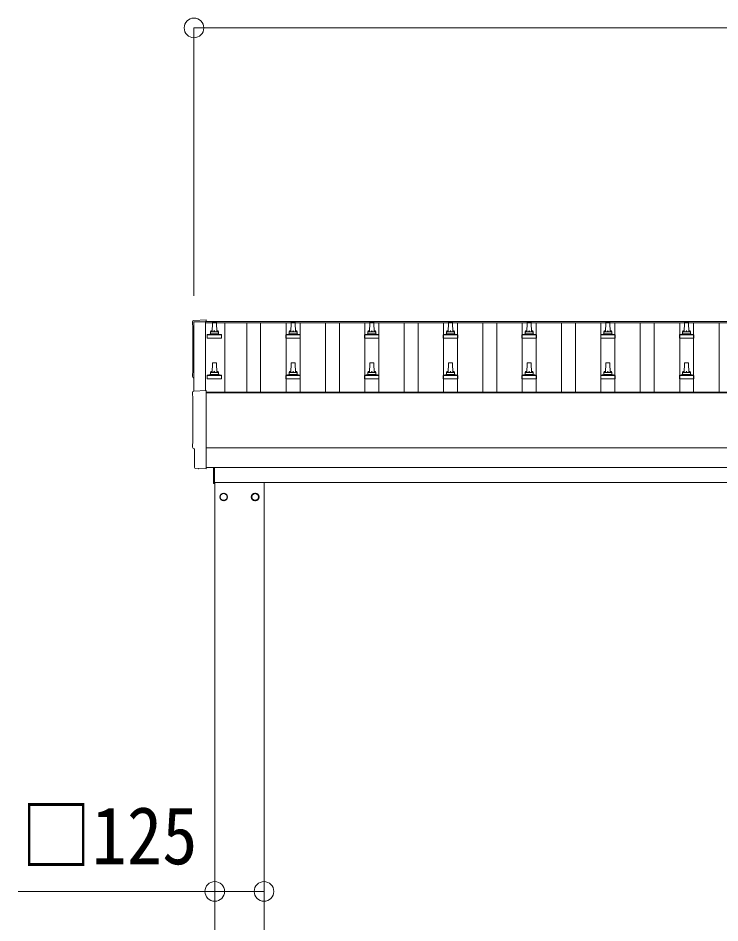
# Model space of a CAD drawing. Units: millimetres at full size, sheet at 1:50; details may follow other scales. Extents: x -14053 to 14053, y -9700 to 9700.
# Drawn here: x -6713 to -4929, y -3932 to -1631 of the extents above; entities that cross this region are included whole.
import ezdxf
from ezdxf.enums import TextEntityAlignment as Align

# ---------------------------------------------------------------- set-up
doc = ezdxf.new("R2010")
doc.units = ezdxf.units.MM
doc.header["$LTSCALE"] = 50
doc.header["$PDMODE"] = 32
doc.header["$PDSIZE"] = 50
for name, color, linetype, lineweight in [('0-1_Defpoints', 4, 'Continuous', 9), ('0-3_SHAPE', 5, 'Continuous', 5), ('0-6_PARTS1', 6, 'Continuous', 9)]:
    doc.layers.add(name, color=color, linetype=linetype, lineweight=lineweight)
doc.styles.add('ＭＳ ゴシック', font='')
doc.styles.get('ＭＳ ゴシック').set_extended_font_data('MS Gothic')

msp = doc.modelspace()

# ---------------------------------------------------------------- linework, layer by layer
at = {"layer": '0-1_Defpoints'}
for p, q in [((-6265.73, -2579.84), (-6265.73, -2403.8)), ((-6265.73, -2403.8), (-6236.73, -2403.8)), ((-6236.73, -2402.84), (-3190.73, -2402.84)), ((-6236.73, -2402.84), (-6236.73, -2406.42)), ((-6236.73, -2403.8), (-6236.73, -2578.32)), ((-6236.73, -2406.42), (-3190.73, -2406.42)), ((-6234.73, -2582.45), (-3192.73, -2582.45)), ((-6234.73, -2584.34), (-3192.73, -2584.34)), ((-3192.73, -2724.22), (-6234.73, -2724.22)), ((-6254.36, -2777.07), (-6261.28, -2776.71)), ((-6234.73, -2774.05), (-3192.73, -2774.05)), ((-6234.73, -2776.07), (-6234.73, -2777.07)), ((-6215.73, -2814.45), (-6215.73, -2774.15)), ((-6213.73, -2774.15), (-6213.73, -2814.45)), ((-6213.73, -2814.45), (-6215.73, -2814.45)), ((-6213.73, -2811.95), (-3317.73, -2811.95)), ((-6212.73, -6311.95), (-6212.73, -2811.95)), ((-6087.73, -2811.95), (-6087.73, -6311.95)), ((-6181.63, -2848.7), (-6181.73, -2848.7)), ((-6181.63, -2849.2), (-6181.73, -2849.2)), ((-6118.82, -2848.7), (-6118.72, -2848.7)), ((-6118.82, -2849.2), (-6118.72, -2849.2))]:
    msp.add_line(p, q, dxfattribs=at)
for points in [[(-6266.3, -2400.44), (-6234.73, -2398.78), (-6234.73, -2402.84)], [(-6266.3, -2579.87), (-6234.73, -2578.22), (-6234.73, -2776.07)], [(-6264.12, -2773.72), (-6264.12, -2726.69), (-6264.72, -2726.69)], [(-6253.62, -2776.8), (-6252.95, -2776.17), (-6234.73, -2777.08)]]:
    msp.add_lwpolyline(points, dxfattribs=at)
for points in [[(-6190.23, -2839.13), (-6198.73, -2844.04), (-6198.73, -2853.86), (-6190.23, -2858.76), (-6181.73, -2853.86), (-6181.73, -2844.04)], [(-6110.23, -2839.13), (-6101.73, -2844.04), (-6101.73, -2853.86), (-6110.23, -2858.76), (-6118.73, -2853.86), (-6118.73, -2844.04)]]:
    msp.add_lwpolyline(points, close=True, dxfattribs=at)
for centre, radius in [((-6190.23, -2848.95), 10), ((-6190.23, -2848.95), 8.5), ((-6110.23, -2848.95), 10), ((-6110.23, -2848.95), 8.5)]:
    msp.add_circle(centre, radius, dxfattribs=at)
for centre, start, end in [((-6190.23, -2848.95), 171.25399, 188.74601), ((-6190.23, -2848.95), 111.25399, 128.74601), ((-6190.23, -2848.95), 51.25399, 68.74601), ((-6190.23, -2848.95), 1.66581, 8.74601), ((-6190.23, -2848.95), 351.25399, 358.33419), ((-6110.23, -2848.95), 171.25399, 178.33419), ((-6110.23, -2848.95), 181.66581, 188.74601), ((-6110.23, -2848.95), 111.25399, 128.74601), ((-6110.23, -2848.95), 51.25399, 68.74601), ((-6110.23, -2848.95), 351.25399, 8.74601), ((-6190.23, -2848.95), 231.25399, 248.74601), ((-6190.23, -2848.95), 291.25399, 308.74601), ((-6110.23, -2848.95), 231.25399, 248.74601), ((-6110.23, -2848.95), 291.25399, 308.74601)]:
    msp.add_arc(centre, 8.6, start, end, dxfattribs=at)
for centre, major_axis, ratio, start_param, end_param in [((-6266.14, -2403.43), (-3, 0), 0.99863, 4.7647489, 6.2979817), ((-11032, -2473.86), (4763.38, 0), 0.99863, 6.2686928, 6.2979817), ((-6264.72, -2542.86), (-4.41, 0), 0.99863, 6.2686928, 7.6252171), ((-6266.14, -2582.87), (-3, 0), 0.99863, 4.7647489, 6.2979817), ((-11032, -2653.29), (4763.38, 0), 0.99863, 6.2686928, 6.2979817), ((-6264.72, -2722.29), (-4.41, 0), 0.99863, 6.2686928, 7.8539816), ((-6261.11, -2773.71), (-2.18, -2.07), 0.9974, 5.5252311, 7.0411395), ((-6254.3, -2776.07), (-0.727, -0.69), 0.9974, 0.7579542, 1.5707963)]:
    msp.add_ellipse(centre, major_axis=major_axis, ratio=ratio, start_param=start_param, end_param=end_param, dxfattribs=at)
at = {"layer": '0-3_SHAPE'}
for p, q in [((-6219.73, -2429.35), (-6219, -2405.83)), ((-6218, -2404.85), (-6209.45, -2404.85)), ((-6208.45, -2405.83), (-6207.73, -2429.35)), ((-6019.73, -2429.35), (-6019, -2405.83)), ((-6018, -2404.85), (-6009.45, -2404.85)), ((-6008.45, -2405.83), (-6007.73, -2429.35)), ((-5819.73, -2429.35), (-5819, -2405.83)), ((-5818, -2404.85), (-5809.45, -2404.85)), ((-5808.45, -2405.83), (-5807.73, -2429.35)), ((-5619.73, -2429.35), (-5619, -2405.83)), ((-5618, -2404.85), (-5609.45, -2404.85)), ((-5608.45, -2405.83), (-5607.73, -2429.35)), ((-5419.73, -2429.35), (-5419, -2405.83)), ((-5418, -2404.85), (-5409.45, -2404.85)), ((-5408.45, -2405.83), (-5407.73, -2429.35)), ((-5219.73, -2429.35), (-5219, -2405.83)), ((-5218, -2404.85), (-5209.45, -2404.85)), ((-5208.45, -2405.83), (-5207.73, -2429.35)), ((-5019.73, -2429.35), (-5019, -2405.83)), ((-5018, -2404.85), (-5009.45, -2404.85)), ((-5008.45, -2405.83), (-5007.73, -2429.35)), ((-6231.98, -2444.85), (-6231.98, -2437.14)), ((-6231.6, -2436.35), (-6195.86, -2436.35)), ((-6231.21, -2436.17), (-6224.49, -2434.54)), ((-6224.11, -2434.35), (-6203.35, -2434.35)), ((-6223.73, -2433.57), (-6223.73, -2429.35)), ((-6222.73, -2429.35), (-6204.73, -2429.35)), ((-6203.73, -2433.57), (-6203.73, -2429.35)), ((-6196.24, -2436.17), (-6202.96, -2434.54)), ((-6195.48, -2444.85), (-6195.48, -2437.14)), ((-6031.98, -2444.85), (-6031.98, -2437.14)), ((-6031.6, -2436.35), (-5995.86, -2436.35)), ((-6031.21, -2436.17), (-6024.49, -2434.54)), ((-6024.11, -2434.35), (-6003.35, -2434.35)), ((-6023.73, -2433.57), (-6023.73, -2429.35)), ((-6022.73, -2429.35), (-6004.73, -2429.35)), ((-6003.73, -2433.57), (-6003.73, -2429.35)), ((-5996.24, -2436.17), (-6002.96, -2434.54)), ((-5995.48, -2444.85), (-5995.48, -2437.14)), ((-5831.98, -2444.85), (-5831.98, -2437.14)), ((-5831.6, -2436.35), (-5795.86, -2436.35)), ((-5831.21, -2436.17), (-5824.49, -2434.54)), ((-5824.11, -2434.35), (-5803.35, -2434.35)), ((-5823.73, -2433.57), (-5823.73, -2429.35)), ((-5822.73, -2429.35), (-5804.73, -2429.35)), ((-5803.73, -2433.57), (-5803.73, -2429.35)), ((-5796.24, -2436.17), (-5802.96, -2434.54)), ((-5795.48, -2444.85), (-5795.48, -2437.14)), ((-5631.98, -2444.85), (-5631.98, -2437.14)), ((-5631.6, -2436.35), (-5595.86, -2436.35)), ((-5631.21, -2436.17), (-5624.49, -2434.54)), ((-5624.11, -2434.35), (-5603.35, -2434.35)), ((-5623.73, -2433.57), (-5623.73, -2429.35)), ((-5622.73, -2429.35), (-5604.73, -2429.35)), ((-5603.73, -2433.57), (-5603.73, -2429.35)), ((-5596.24, -2436.17), (-5602.96, -2434.54)), ((-5595.48, -2444.85), (-5595.48, -2437.14)), ((-5431.98, -2444.85), (-5431.98, -2437.14)), ((-5431.6, -2436.35), (-5395.86, -2436.35)), ((-5431.21, -2436.17), (-5424.49, -2434.54)), ((-5424.11, -2434.35), (-5403.35, -2434.35)), ((-5423.73, -2433.57), (-5423.73, -2429.35)), ((-5422.73, -2429.35), (-5404.73, -2429.35)), ((-5403.73, -2433.57), (-5403.73, -2429.35)), ((-5396.24, -2436.17), (-5402.96, -2434.54)), ((-5395.48, -2444.85), (-5395.48, -2437.14)), ((-5231.98, -2444.85), (-5231.98, -2437.14)), ((-5231.6, -2436.35), (-5195.86, -2436.35)), ((-5231.21, -2436.17), (-5224.49, -2434.54)), ((-5224.11, -2434.35), (-5203.35, -2434.35)), ((-5223.73, -2433.57), (-5223.73, -2429.35)), ((-5222.73, -2429.35), (-5204.73, -2429.35)), ((-5203.73, -2433.57), (-5203.73, -2429.35)), ((-5196.24, -2436.17), (-5202.96, -2434.54)), ((-5195.48, -2444.85), (-5195.48, -2437.14)), ((-5031.98, -2444.85), (-5031.98, -2437.14)), ((-5031.6, -2436.35), (-4995.86, -2436.35)), ((-5031.21, -2436.17), (-5024.49, -2434.54)), ((-5024.11, -2434.35), (-5003.35, -2434.35)), ((-5023.73, -2433.57), (-5023.73, -2429.35)), ((-5022.73, -2429.35), (-5004.73, -2429.35)), ((-5003.73, -2433.57), (-5003.73, -2429.35)), ((-4996.24, -2436.17), (-5002.96, -2434.54)), ((-4995.48, -2444.85), (-4995.48, -2437.14)), ((-6195.48, -2444.85), (-6231.98, -2444.85)), ((-5995.48, -2444.85), (-6031.98, -2444.85)), ((-5795.48, -2444.85), (-5831.98, -2444.85)), ((-5595.48, -2444.85), (-5631.98, -2444.85)), ((-5395.48, -2444.85), (-5431.98, -2444.85)), ((-5195.48, -2444.85), (-5231.98, -2444.85)), ((-4995.48, -2444.85), (-5031.98, -2444.85)), ((-6219.73, -2532.69), (-6219, -2509.16)), ((-6218, -2508.19), (-6209.45, -2508.19)), ((-6208.45, -2509.16), (-6207.73, -2532.69)), ((-6019.73, -2532.69), (-6019, -2509.16)), ((-6018, -2508.19), (-6009.45, -2508.19)), ((-6008.45, -2509.16), (-6007.73, -2532.69)), ((-5819.73, -2532.69), (-5819, -2509.16)), ((-5818, -2508.19), (-5809.45, -2508.19)), ((-5808.45, -2509.16), (-5807.73, -2532.69)), ((-5619.73, -2532.69), (-5619, -2509.16)), ((-5618, -2508.19), (-5609.45, -2508.19)), ((-5608.45, -2509.16), (-5607.73, -2532.69)), ((-5419.73, -2532.69), (-5419, -2509.16)), ((-5418, -2508.19), (-5409.45, -2508.19)), ((-5408.45, -2509.16), (-5407.73, -2532.69)), ((-5219.73, -2532.69), (-5219, -2509.16)), ((-5218, -2508.19), (-5209.45, -2508.19)), ((-5208.45, -2509.16), (-5207.73, -2532.69)), ((-5019.73, -2532.69), (-5019, -2509.16)), ((-5018, -2508.19), (-5009.45, -2508.19)), ((-5008.45, -2509.16), (-5007.73, -2532.69)), ((-6231.98, -2548.19), (-6231.98, -2540.47)), ((-6195.48, -2548.19), (-6231.98, -2548.19)), ((-6231.6, -2539.69), (-6195.86, -2539.69)), ((-6231.21, -2539.5), (-6224.49, -2537.87)), ((-6224.11, -2537.69), (-6203.35, -2537.69)), ((-6223.73, -2536.9), (-6223.73, -2532.69)), ((-6222.73, -2532.69), (-6204.73, -2532.69)), ((-6203.73, -2536.9), (-6203.73, -2532.69)), ((-6196.24, -2539.5), (-6202.96, -2537.87)), ((-6195.48, -2548.19), (-6195.48, -2540.47)), ((-6031.98, -2548.19), (-6031.98, -2540.47)), ((-5995.48, -2548.19), (-6031.98, -2548.19)), ((-6031.6, -2539.69), (-5995.86, -2539.69)), ((-6031.21, -2539.5), (-6024.49, -2537.87)), ((-6024.11, -2537.69), (-6003.35, -2537.69)), ((-6023.73, -2536.9), (-6023.73, -2532.69)), ((-6022.73, -2532.69), (-6004.73, -2532.69)), ((-6003.73, -2536.9), (-6003.73, -2532.69)), ((-5996.24, -2539.5), (-6002.96, -2537.87)), ((-5995.48, -2548.19), (-5995.48, -2540.47)), ((-5831.98, -2548.19), (-5831.98, -2540.47)), ((-5795.48, -2548.19), (-5831.98, -2548.19)), ((-5831.6, -2539.69), (-5795.86, -2539.69)), ((-5831.21, -2539.5), (-5824.49, -2537.87)), ((-5824.11, -2537.69), (-5803.35, -2537.69)), ((-5823.73, -2536.9), (-5823.73, -2532.69)), ((-5822.73, -2532.69), (-5804.73, -2532.69)), ((-5803.73, -2536.9), (-5803.73, -2532.69)), ((-5796.24, -2539.5), (-5802.96, -2537.87)), ((-5795.48, -2548.19), (-5795.48, -2540.47)), ((-5631.98, -2548.19), (-5631.98, -2540.47)), ((-5595.48, -2548.19), (-5631.98, -2548.19)), ((-5631.6, -2539.69), (-5595.86, -2539.69)), ((-5631.21, -2539.5), (-5624.49, -2537.87)), ((-5624.11, -2537.69), (-5603.35, -2537.69)), ((-5623.73, -2536.9), (-5623.73, -2532.69)), ((-5622.73, -2532.69), (-5604.73, -2532.69)), ((-5603.73, -2536.9), (-5603.73, -2532.69)), ((-5596.24, -2539.5), (-5602.96, -2537.87)), ((-5595.48, -2548.19), (-5595.48, -2540.47)), ((-5431.98, -2548.19), (-5431.98, -2540.47)), ((-5395.48, -2548.19), (-5431.98, -2548.19)), ((-5431.6, -2539.69), (-5395.86, -2539.69)), ((-5431.21, -2539.5), (-5424.49, -2537.87)), ((-5424.11, -2537.69), (-5403.35, -2537.69)), ((-5423.73, -2536.9), (-5423.73, -2532.69)), ((-5422.73, -2532.69), (-5404.73, -2532.69)), ((-5403.73, -2536.9), (-5403.73, -2532.69)), ((-5396.24, -2539.5), (-5402.96, -2537.87)), ((-5395.48, -2548.19), (-5395.48, -2540.47)), ((-5231.98, -2548.19), (-5231.98, -2540.47)), ((-5195.48, -2548.19), (-5231.98, -2548.19)), ((-5231.6, -2539.69), (-5195.86, -2539.69)), ((-5231.21, -2539.5), (-5224.49, -2537.87)), ((-5224.11, -2537.69), (-5203.35, -2537.69)), ((-5223.73, -2536.9), (-5223.73, -2532.69)), ((-5222.73, -2532.69), (-5204.73, -2532.69)), ((-5203.73, -2536.9), (-5203.73, -2532.69)), ((-5196.24, -2539.5), (-5202.96, -2537.87)), ((-5195.48, -2548.19), (-5195.48, -2540.47)), ((-5031.98, -2548.19), (-5031.98, -2540.47)), ((-4995.48, -2548.19), (-5031.98, -2548.19)), ((-5031.6, -2539.69), (-4995.86, -2539.69)), ((-5031.21, -2539.5), (-5024.49, -2537.87)), ((-5024.11, -2537.69), (-5003.35, -2537.69)), ((-5023.73, -2536.9), (-5023.73, -2532.69)), ((-5022.73, -2532.69), (-5004.73, -2532.69)), ((-5003.73, -2536.9), (-5003.73, -2532.69)), ((-4996.24, -2539.5), (-5002.96, -2537.87)), ((-4995.48, -2548.19), (-4995.48, -2540.47))]:
    msp.add_line(p, q, dxfattribs=at)
at = {"layer": '0-3_SHAPE', "color": 4, "lineweight": 9}
for p, q in [((-6187.23, -2406.42), (-6187.23, -2582.45)), ((-6131.23, -2582.45), (-6131.23, -2406.42)), ((-6096.23, -2582.45), (-6096.23, -2406.42)), ((-6031.23, -2582.45), (-6031.23, -2406.42)), ((-5996.23, -2582.45), (-5996.23, -2406.42)), ((-5931.23, -2582.45), (-5931.23, -2406.42)), ((-5896.23, -2582.45), (-5896.23, -2406.42)), ((-5831.23, -2582.45), (-5831.23, -2406.42)), ((-5796.23, -2582.45), (-5796.23, -2406.42)), ((-5731.23, -2582.45), (-5731.23, -2406.42)), ((-5696.23, -2582.45), (-5696.23, -2406.42)), ((-5631.23, -2582.45), (-5631.23, -2406.42)), ((-5596.23, -2582.45), (-5596.23, -2406.42)), ((-5531.23, -2582.45), (-5531.23, -2406.42)), ((-5496.23, -2582.45), (-5496.23, -2406.42)), ((-5431.23, -2582.45), (-5431.23, -2406.42)), ((-5396.23, -2582.45), (-5396.23, -2406.42)), ((-5331.23, -2582.45), (-5331.23, -2406.42)), ((-5296.23, -2582.45), (-5296.23, -2406.42)), ((-5231.23, -2582.45), (-5231.23, -2406.42)), ((-5196.23, -2582.45), (-5196.23, -2406.42)), ((-5131.23, -2582.45), (-5131.23, -2406.42)), ((-5096.23, -2582.45), (-5096.23, -2406.42)), ((-5031.23, -2582.45), (-5031.23, -2406.42)), ((-4996.23, -2582.45), (-4996.23, -2406.42)), ((-4931.23, -2582.45), (-4931.23, -2406.42))]:
    msp.add_line(p, q, dxfattribs=at)
at = {"layer": '0-3_SHAPE'}
for centre, radius, start, end in [((-6218, -2405.85), 1, 90, 178.60509), ((-6209.45, -2405.85), 1, 1.39491, 90), ((-6018, -2405.85), 1, 90, 178.60509), ((-6009.45, -2405.85), 1, 1.39491, 90), ((-5818, -2405.85), 1, 90, 178.60509), ((-5809.45, -2405.85), 1, 1.39491, 90), ((-5618, -2405.85), 1, 90, 178.60509), ((-5609.45, -2405.85), 1, 1.39491, 90), ((-5418, -2405.85), 1, 90, 178.60509), ((-5409.45, -2405.85), 1, 1.39491, 90), ((-5218, -2405.85), 1, 90, 178.60509), ((-5209.45, -2405.85), 1, 1.39491, 90), ((-5018, -2405.85), 1, 90, 178.60509), ((-5009.45, -2405.85), 1, 1.39491, 90), ((-6230.98, -2437.14), 1, 103.62699, 180), ((-6224.73, -2433.57), 1, 283.62699, 0), ((-6219.64, -2429.99), 4.13, 90, 171.17633), ((-6222.73, -2430.35), 1, 90, 180), ((-6210.39, -2429.35), 4.83, 133.60282, 180), ((-6217.06, -2429.35), 4.83, 0, 46.39718), ((-6207.81, -2429.99), 4.13, 8.82367, 90), ((-6204.73, -2430.35), 1, 0, 90), ((-6202.73, -2433.57), 1, 180, 256.37301), ((-6196.48, -2437.14), 1, 0, 76.37301), ((-6030.98, -2437.14), 1, 103.62699, 180), ((-6024.73, -2433.57), 1, 283.62699, 0), ((-6019.64, -2429.99), 4.13, 90, 171.17633), ((-6022.73, -2430.35), 1, 90, 180), ((-6010.39, -2429.35), 4.83, 133.60282, 180), ((-6017.06, -2429.35), 4.83, 0, 46.39718), ((-6007.81, -2429.99), 4.13, 8.82367, 90), ((-6004.73, -2430.35), 1, 0, 90), ((-6002.73, -2433.57), 1, 180, 256.37301), ((-5996.48, -2437.14), 1, 0, 76.37301), ((-5830.98, -2437.14), 1, 103.62699, 180), ((-5824.73, -2433.57), 1, 283.62699, 0), ((-5819.64, -2429.99), 4.13, 90, 171.17633), ((-5822.73, -2430.35), 1, 90, 180), ((-5810.39, -2429.35), 4.83, 133.60282, 180), ((-5817.06, -2429.35), 4.83, 0, 46.39718), ((-5807.81, -2429.99), 4.13, 8.82367, 90), ((-5804.73, -2430.35), 1, 0, 90), ((-5802.73, -2433.57), 1, 180, 256.37301), ((-5796.48, -2437.14), 1, 0, 76.37301), ((-5630.98, -2437.14), 1, 103.62699, 180), ((-5624.73, -2433.57), 1, 283.62699, 0), ((-5619.64, -2429.99), 4.13, 90, 171.17633), ((-5622.73, -2430.35), 1, 90, 180), ((-5610.39, -2429.35), 4.83, 133.60282, 180), ((-5617.06, -2429.35), 4.83, 0, 46.39718), ((-5607.81, -2429.99), 4.13, 8.82367, 90), ((-5604.73, -2430.35), 1, 0, 90), ((-5602.73, -2433.57), 1, 180, 256.37301), ((-5596.48, -2437.14), 1, 0, 76.37301), ((-5430.98, -2437.14), 1, 103.62699, 180), ((-5424.73, -2433.57), 1, 283.62699, 0), ((-5419.64, -2429.99), 4.13, 90, 171.17633), ((-5422.73, -2430.35), 1, 90, 180), ((-5410.39, -2429.35), 4.83, 133.60282, 180), ((-5417.06, -2429.35), 4.83, 0, 46.39718), ((-5407.81, -2429.99), 4.13, 8.82367, 90), ((-5404.73, -2430.35), 1, 0, 90), ((-5402.73, -2433.57), 1, 180, 256.37301), ((-5396.48, -2437.14), 1, 0, 76.37301), ((-5230.98, -2437.14), 1, 103.62699, 180), ((-5224.73, -2433.57), 1, 283.62699, 0), ((-5219.64, -2429.99), 4.13, 90, 171.17633), ((-5222.73, -2430.35), 1, 90, 180), ((-5210.39, -2429.35), 4.83, 133.60282, 180), ((-5217.06, -2429.35), 4.83, 0, 46.39718), ((-5207.81, -2429.99), 4.13, 8.82367, 90), ((-5204.73, -2430.35), 1, 0, 90), ((-5202.73, -2433.57), 1, 180, 256.37301), ((-5196.48, -2437.14), 1, 0, 76.37301), ((-5030.98, -2437.14), 1, 103.62699, 180), ((-5024.73, -2433.57), 1, 283.62699, 0), ((-5019.64, -2429.99), 4.13, 90, 171.17633), ((-5022.73, -2430.35), 1, 90, 180), ((-5010.39, -2429.35), 4.83, 133.60282, 180), ((-5017.06, -2429.35), 4.83, 0, 46.39718), ((-5007.81, -2429.99), 4.13, 8.82367, 90), ((-5004.73, -2430.35), 1, 0, 90), ((-5002.73, -2433.57), 1, 180, 256.37301), ((-4996.48, -2437.14), 1, 0, 76.37301), ((-6219.64, -2533.32), 4.13, 90, 171.17633), ((-6218, -2509.19), 1, 90, 178.60509), ((-6210.39, -2532.69), 4.83, 133.60282, 180), ((-6217.06, -2532.69), 4.83, 0, 46.39718), ((-6209.45, -2509.19), 1, 1.39491, 90), ((-6207.81, -2533.32), 4.13, 8.82367, 90), ((-6019.64, -2533.32), 4.13, 90, 171.17633), ((-6018, -2509.19), 1, 90, 178.60509), ((-6010.39, -2532.69), 4.83, 133.60282, 180), ((-6017.06, -2532.69), 4.83, 0, 46.39718), ((-6009.45, -2509.19), 1, 1.39491, 90), ((-6007.81, -2533.32), 4.13, 8.82367, 90), ((-5819.64, -2533.32), 4.13, 90, 171.17633), ((-5818, -2509.19), 1, 90, 178.60509), ((-5810.39, -2532.69), 4.83, 133.60282, 180), ((-5817.06, -2532.69), 4.83, 0, 46.39718), ((-5809.45, -2509.19), 1, 1.39491, 90), ((-5807.81, -2533.32), 4.13, 8.82367, 90), ((-5619.64, -2533.32), 4.13, 90, 171.17633), ((-5618, -2509.19), 1, 90, 178.60509), ((-5610.39, -2532.69), 4.83, 133.60282, 180), ((-5617.06, -2532.69), 4.83, 0, 46.39718), ((-5609.45, -2509.19), 1, 1.39491, 90), ((-5607.81, -2533.32), 4.13, 8.82367, 90), ((-5419.64, -2533.32), 4.13, 90, 171.17633), ((-5418, -2509.19), 1, 90, 178.60509), ((-5410.39, -2532.69), 4.83, 133.60282, 180), ((-5417.06, -2532.69), 4.83, 0, 46.39718), ((-5409.45, -2509.19), 1, 1.39491, 90), ((-5407.81, -2533.32), 4.13, 8.82367, 90), ((-5219.64, -2533.32), 4.13, 90, 171.17633), ((-5218, -2509.19), 1, 90, 178.60509), ((-5210.39, -2532.69), 4.83, 133.60282, 180), ((-5217.06, -2532.69), 4.83, 0, 46.39718), ((-5209.45, -2509.19), 1, 1.39491, 90), ((-5207.81, -2533.32), 4.13, 8.82367, 90), ((-5019.64, -2533.32), 4.13, 90, 171.17633), ((-5018, -2509.19), 1, 90, 178.60509), ((-5010.39, -2532.69), 4.83, 133.60282, 180), ((-5017.06, -2532.69), 4.83, 0, 46.39718), ((-5009.45, -2509.19), 1, 1.39491, 90), ((-5007.81, -2533.32), 4.13, 8.82367, 90), ((-6230.98, -2540.47), 1, 103.62699, 180), ((-6224.73, -2536.9), 1, 283.62699, 0), ((-6222.73, -2533.69), 1, 90, 180), ((-6204.73, -2533.69), 1, 0, 90), ((-6202.73, -2536.9), 1, 180, 256.37301), ((-6196.48, -2540.47), 1, 0, 76.37301), ((-6030.98, -2540.47), 1, 103.62699, 180), ((-6024.73, -2536.9), 1, 283.62699, 0), ((-6022.73, -2533.69), 1, 90, 180), ((-6004.73, -2533.69), 1, 0, 90), ((-6002.73, -2536.9), 1, 180, 256.37301), ((-5996.48, -2540.47), 1, 0, 76.37301), ((-5830.98, -2540.47), 1, 103.62699, 180), ((-5824.73, -2536.9), 1, 283.62699, 0), ((-5822.73, -2533.69), 1, 90, 180), ((-5804.73, -2533.69), 1, 0, 90), ((-5802.73, -2536.9), 1, 180, 256.37301), ((-5796.48, -2540.47), 1, 0, 76.37301), ((-5630.98, -2540.47), 1, 103.62699, 180), ((-5624.73, -2536.9), 1, 283.62699, 0), ((-5622.73, -2533.69), 1, 90, 180), ((-5604.73, -2533.69), 1, 0, 90), ((-5602.73, -2536.9), 1, 180, 256.37301), ((-5596.48, -2540.47), 1, 0, 76.37301), ((-5430.98, -2540.47), 1, 103.62699, 180), ((-5424.73, -2536.9), 1, 283.62699, 0), ((-5422.73, -2533.69), 1, 90, 180), ((-5404.73, -2533.69), 1, 0, 90), ((-5402.73, -2536.9), 1, 180, 256.37301), ((-5396.48, -2540.47), 1, 0, 76.37301), ((-5230.98, -2540.47), 1, 103.62699, 180), ((-5224.73, -2536.9), 1, 283.62699, 0), ((-5222.73, -2533.69), 1, 90, 180), ((-5204.73, -2533.69), 1, 0, 90), ((-5202.73, -2536.9), 1, 180, 256.37301), ((-5196.48, -2540.47), 1, 0, 76.37301), ((-5030.98, -2540.47), 1, 103.62699, 180), ((-5024.73, -2536.9), 1, 283.62699, 0), ((-5022.73, -2533.69), 1, 90, 180), ((-5004.73, -2533.69), 1, 0, 90), ((-5002.73, -2536.9), 1, 180, 256.37301), ((-4996.48, -2540.47), 1, 0, 76.37301)]:
    msp.add_arc(centre, radius, start, end, dxfattribs=at)
at = {"layer": '0-6_PARTS1'}
for p, q in [((-6265.73, -1656.29), (-6265.73, -2337.24)), ((-6265.73, -1656.29), (-3161.73, -1656.29)), ((-6212.73, -3851.87), (-6712.73, -3851.87)), ((-6212.73, -3851.87), (-6087.73, -3851.87))]:
    msp.add_line(p, q, dxfattribs=at)
for p in [(-6265.73, -1656.29), (-6212.73, -3851.87), (-6087.73, -3851.87)]:
    msp.add_point(p, dxfattribs=at)

# ---------------------------------------------------------------- texts
at = {"layer": '0-6_PARTS1', "color": 7, "style": 'ＭＳ ゴシック', "width": 0.9}
msp.add_text('□125', height=146.6, dxfattribs=at).set_placement((-6705.95, -3826.87), align=Align.BOTTOM_LEFT)

doc.saveas('drawing.dxf')
